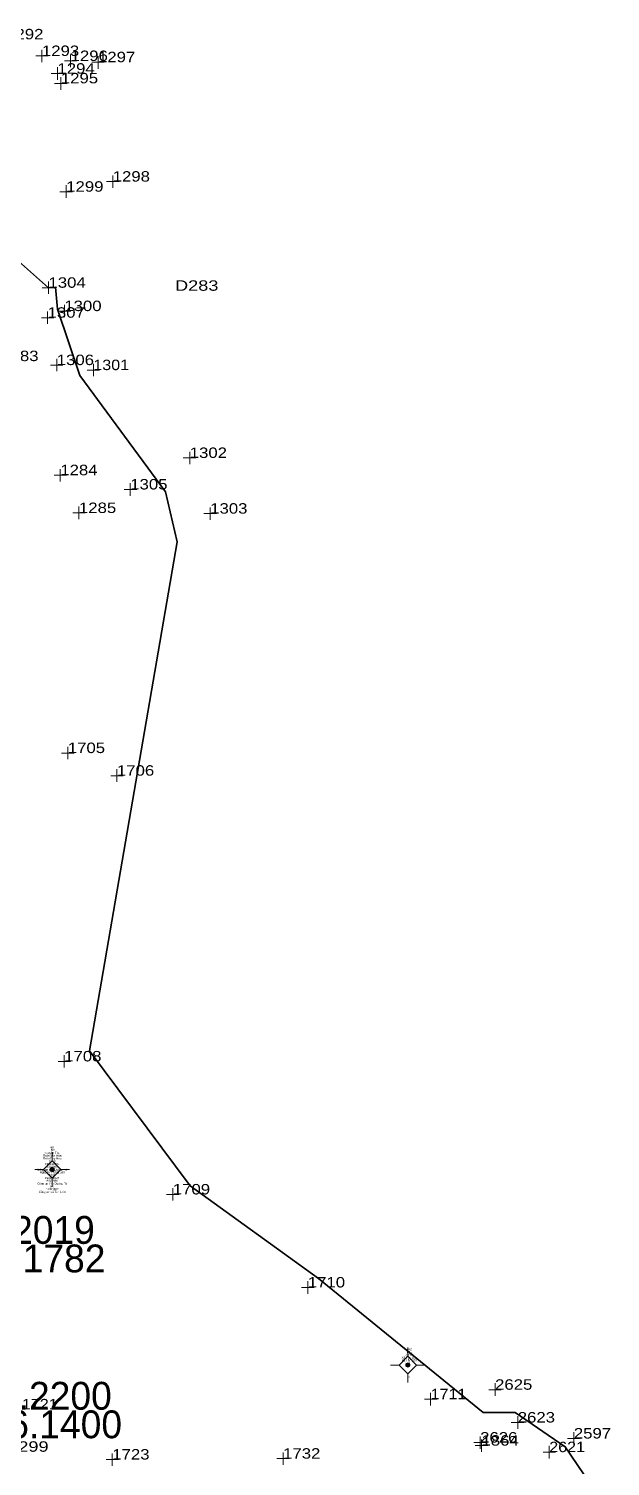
# Model space of a CAD drawing. Header units: metres. Extents: x 548949 to 550221, y 1836732 to 1838051.
# Drawn here: x 549874.5 to 549958.1, y 1837830.6 to 1838037.1 of the extents above; entities that cross this region are included whole.
import ezdxf
from ezdxf.enums import TextEntityAlignment as Align

# ---------------------------------------------------------------- set-up
doc = ezdxf.new("R2010")
doc.units = ezdxf.units.M
doc.header["$LTSCALE"] = 0.12
doc.linetypes.add('DASH_DOUBLE_DOT', pattern=[9.2, 5, -1.2, 0.3, -1.2, 0.3, -1.2])
for name, color, linetype, lineweight in [('11', 7, 'Continuous', 13), ('2', 7, 'DASH_DOUBLE_DOT', 25), ('4', 7, 'Continuous', 13), ('52', 7, 'Continuous', 35)]:
    doc.layers.add(name, color=color, linetype=linetype, lineweight=lineweight)
doc.layers.add('15', color=7, linetype='Continuous')
doc.layers.add('5', color=7, linetype='Continuous')

msp = doc.modelspace()

# ---------------------------------------------------------------- hatches: boundary and pattern name
at = {"layer": '11'}
for points in [[(549878.2095, 1837873.18, 1), (549877.6095, 1837873.18, 1)], [(549929.3295, 1837845.1, 1), (549928.7295, 1837845.1, 1)]]:
    msp.add_hatch(color=256, dxfattribs=at).paths.add_polyline_path(points)

# ---------------------------------------------------------------- linework, layer by layer
for p, q in [((549877.91, 1837875.68), (549877.91, 1837874.43)), ((549876.66, 1837873.18), (549875.41, 1837873.18)), ((549880.41, 1837873.18), (549879.16, 1837873.18)), ((549877.91, 1837871.93), (549877.91, 1837870.68)), ((549929.03, 1837847.6), (549929.03, 1837846.35)), ((549927.78, 1837845.1), (549926.53, 1837845.1)), ((549929.03, 1837843.85), (549929.03, 1837842.6)), ((549931.53, 1837845.1), (549930.28, 1837845.1))]:
    msp.add_line(p, q, dxfattribs=at)
for points in [[(549877.91, 1837874.43), (549876.66, 1837873.18), (549877.91, 1837871.93), (549879.16, 1837873.18)], [(549929.03, 1837846.35), (549927.78, 1837845.1), (549929.03, 1837843.85), (549930.28, 1837845.1)]]:
    msp.add_lwpolyline(points, close=True, dxfattribs=at)
for centre in [(549877.9095, 1837873.18), (549929.0295, 1837845.1)]:
    msp.add_circle(centre, 0.3, dxfattribs=at)
at = {"layer": '4'}
for p, q in [((549876.44, 1838032.28), (549876.44, 1838034.06)), ((549877.33, 1838033.17), (549875.55, 1838033.17)), ((549878.67, 1838029.74), (549878.67, 1838031.56)), ((549881.45, 1838032.45), (549879.67, 1838032.45)), ((549880.56, 1838031.56), (549880.56, 1838033.38)), ((549885.39, 1838032.27), (549883.61, 1838032.27)), ((549884.5, 1838031.34), (549884.5, 1838033.16)), ((549879.56, 1838030.63), (549877.78, 1838030.63)), ((549879.16, 1838028.32), (549879.16, 1838030.13)), ((549880.05, 1838029.24), (549878.27, 1838029.24)), ((549887.54, 1838015.12), (549885.72, 1838015.12)), ((549886.61, 1838014.23), (549886.61, 1838016.01)), ((549880.82, 1838013.67), (549879, 1838013.67)), ((549879.93, 1838012.78), (549879.93, 1838014.6)), ((549877.38, 1837998.98), (549877.38, 1838000.76)), ((549878.27, 1837999.87), (549876.49, 1837999.87)), ((549877.25, 1837994.68), (549877.25, 1837996.46)), ((549880.58, 1837996.52), (549878.77, 1837996.52)), ((549879.66, 1837995.63), (549879.66, 1837997.41)), ((549878.14, 1837995.57), (549876.36, 1837995.57)), ((549879.46, 1837988.76), (549877.68, 1837988.76)), ((549878.57, 1837987.87), (549878.57, 1837989.65)), ((549884.72, 1837988.04), (549882.94, 1837988.04)), ((549883.83, 1837987.15), (549883.83, 1837988.93)), ((549897.68, 1837974.53), (549897.68, 1837976.31)), ((549879.08, 1837972.05), (549879.08, 1837973.83)), ((549898.57, 1837975.42), (549896.76, 1837975.42)), ((549879.97, 1837972.94), (549878.19, 1837972.94)), ((549889.13, 1837970), (549889.13, 1837971.82)), ((549890.06, 1837970.89), (549888.24, 1837970.89)), ((549882.65, 1837967.51), (549880.87, 1837967.51)), ((549881.76, 1837966.62), (549881.76, 1837968.44)), ((549901.51, 1837967.42), (549899.73, 1837967.42)), ((549900.62, 1837966.53), (549900.62, 1837968.31)), ((549881.05, 1837933.02), (549879.24, 1837933.02)), ((549880.16, 1837932.13), (549880.16, 1837933.91)), ((549887.22, 1837928.88), (549887.22, 1837930.7)), ((549888.11, 1837929.77), (549886.33, 1837929.77)), ((549879.64, 1837887.83), (549879.64, 1837889.61)), ((549880.53, 1837888.72), (549878.75, 1837888.72)), ((549895.25, 1837868.72), (549895.25, 1837870.5)), ((549896.14, 1837869.61), (549894.32, 1837869.61)), ((549915.54, 1837856.24), (549913.76, 1837856.24)), ((549914.65, 1837855.35), (549914.65, 1837857.13)), ((549942.45, 1837841.55), (549940.67, 1837841.55)), ((549941.56, 1837840.66), (549941.56, 1837842.48)), ((549933.19, 1837840.18), (549931.41, 1837840.18)), ((549932.3, 1837839.29), (549932.3, 1837841.1)), ((549944.82, 1837835.95), (549944.82, 1837837.73)), ((549945.71, 1837836.84), (549943.89, 1837836.84)), ((549952.88, 1837833.65), (549952.88, 1837835.43)), ((549940.3, 1837833.96), (549938.52, 1837833.96)), ((549940.5, 1837833.52), (549938.72, 1837833.52)), ((549939.41, 1837833.07), (549939.41, 1837834.85)), ((549939.61, 1837832.63), (549939.61, 1837834.41)), ((549949.35, 1837831.69), (549949.35, 1837833.47)), ((549953.8, 1837834.54), (549951.99, 1837834.54)), ((549887.44, 1837831.52), (549885.66, 1837831.52)), ((549886.55, 1837830.63), (549886.55, 1837832.41)), ((549911.99, 1837831.65), (549910.21, 1837831.65)), ((549911.1, 1837830.76), (549911.1, 1837832.54)), ((549950.24, 1837832.58), (549948.46, 1837832.58))]:
    msp.add_line(p, q, dxfattribs=at)
at = {"layer": '52'}
msp.add_lwpolyline([(549869.16, 1838007.14), (549877.38, 1837999.87), (549878.41, 1837999.95), (549878.41, 1837999.94), (549878.67, 1837996.8), (549881.91, 1837987.25), (549894.19, 1837970.55), (549895.89, 1837963.39), (549883.28, 1837890.26), (549897.76, 1837870.82), (549916.17, 1837857.54), (549939.85, 1837838.27), (549944.45, 1837838.27), (549951.61, 1837833.33), (549957.91, 1837824.12)], dxfattribs=at)

# ---------------------------------------------------------------- texts
at = {"layer": '15'}
for s, width, p in [('68', 0.95, (549877.91, 1837876.23)), ('1938', 0.95, (549877.915, 1837874.23)), ('LNC', 0.95, (549877.91, 1837875.83)), ('190311481', 0.95, (549877.915, 1837873.83)), ('9/6/1996', 0.95, (549877.91, 1837873.43)), ('1939', 0.95, (549877.915, 1837872.23)), ('9/6/1996', 0.95, (549877.91, 1837871.43)), ('5/7', 0.95, (549877.915, 1837870.63)), ('UBND ', 0.95, (549929.26, 1837846.43)), ('DTL', 0.95, (549929.26, 1837846.83)), ('462', 0.95, (549929.255, 1837847.23)), ('0', 0.9, (549929.26, 1837845.23)), ('0', 0.9, (549929.26, 1837843.23))]:
    msp.add_text(s, height=0.3, dxfattribs=dict(at, width=width)).set_placement(p, align=Align.CENTER)
for s, p in [('Thôn Vân Hòa', (549877.905, 1837875.03)), ('Thôn Duy Hòa', (549877.905, 1837874.63)), ('Nguyễn Trai', (549877.905, 1837875.43)), ('Công an tỉnh Quảng Trị', (549877.915, 1837873.03)), ('Nguyễn Thị Nguyệt', (549877.91, 1837872.63)), ('Công an tỉnh Quảng Trị', (549877.915, 1837871.03)), ('190211524', (549877.905, 1837871.83)), ('10/8/1997', (549877.915, 1837870.23)), ('Công an xã Tân Liên', (549877.91, 1837869.83)), (' Xã Tân Liên ', (549929.26, 1837846.03)), (' Xã Tân Liên ', (549929.26, 1837845.63))]:
    msp.add_text(s, height=0.3, dxfattribs=at).set_placement(p, align=Align.CENTER)
at = {"layer": '2'}
for s, p in [('X=549830.2019', (549865.08, 1837862.51)), ('Y=1837856.1782', (549865.12, 1837858.41)), ('X=549831.2200', (549867.515, 1837838.68)), ('Y=1837846.1400', (549867.505, 1837834.58))]:
    msp.add_text(s, height=4, dxfattribs=at).set_placement(p, align=Align.CENTER)
at = {"layer": '5'}
for s, width, p in [('1292', 1.2, (549871.3, 1838035.56)), ('1293', 1.2, (549876.44, 1838033.17)), ('1296', 1.2, (549880.56, 1838032.45)), ('1297', 1.2, (549884.5, 1838032.27)), ('1294', 1.2, (549878.67, 1838030.63)), ('1295', 1.2, (549879.16, 1838029.24)), ('1299', 1.2, (549879.93, 1838013.67)), ('1298', 1.2, (549886.61, 1838015.12)), ('1304', 1.2, (549877.38, 1837999.87)), ('D283 ', 1.3, (549895.57, 1837999.44)), ('1307', 1.2, (549877.25, 1837995.57)), ('1300', 1.2, (549879.66, 1837996.52)), ('1283', 1.2, (549870.6, 1837989.33)), ('1306', 1.2, (549878.57, 1837988.76)), ('1301', 1.15, (549883.83, 1837988.04)), ('1302', 1.2, (549897.68, 1837975.42)), ('1284', 1.2, (549879.08, 1837972.94)), ('1305', 1.2, (549889.13, 1837970.89)), ('1285', 1.2, (549881.76, 1837967.51)), ('1303', 1.2, (549900.62, 1837967.42)), ('1705', 1.2, (549880.16, 1837933.02)), ('1706', 1.2, (549887.22, 1837929.77)), ('1708', 1.2, (549879.64, 1837888.72)), ('1709', 1.2, (549895.25, 1837869.61)), ('1710', 1.2, (549914.65, 1837856.24)), ('1711', 1.15, (549932.3, 1837840.18)), ('2625', 1.2, (549941.56, 1837841.55)), ('1721', 1.15, (549873.57, 1837838.73)), ('2623', 1.2, (549944.82, 1837836.84)), ('2626', 1.2, (549939.41, 1837833.96)), ('2597', 1.2, (549952.88, 1837834.54)), ('D299 ', 1.3, (549871.16, 1837832.64)), ('1732', 1.2, (549911.1, 1837831.65)), ('1864', 1.2, (549939.61, 1837833.52)), ('2621', 1.15, (549949.35, 1837832.58)), ('1723', 1.2, (549886.55, 1837831.52))]:
    msp.add_text(s, height=1.5, dxfattribs=dict(at, width=width)).set_placement(p)

doc.saveas('drawing.dxf')
